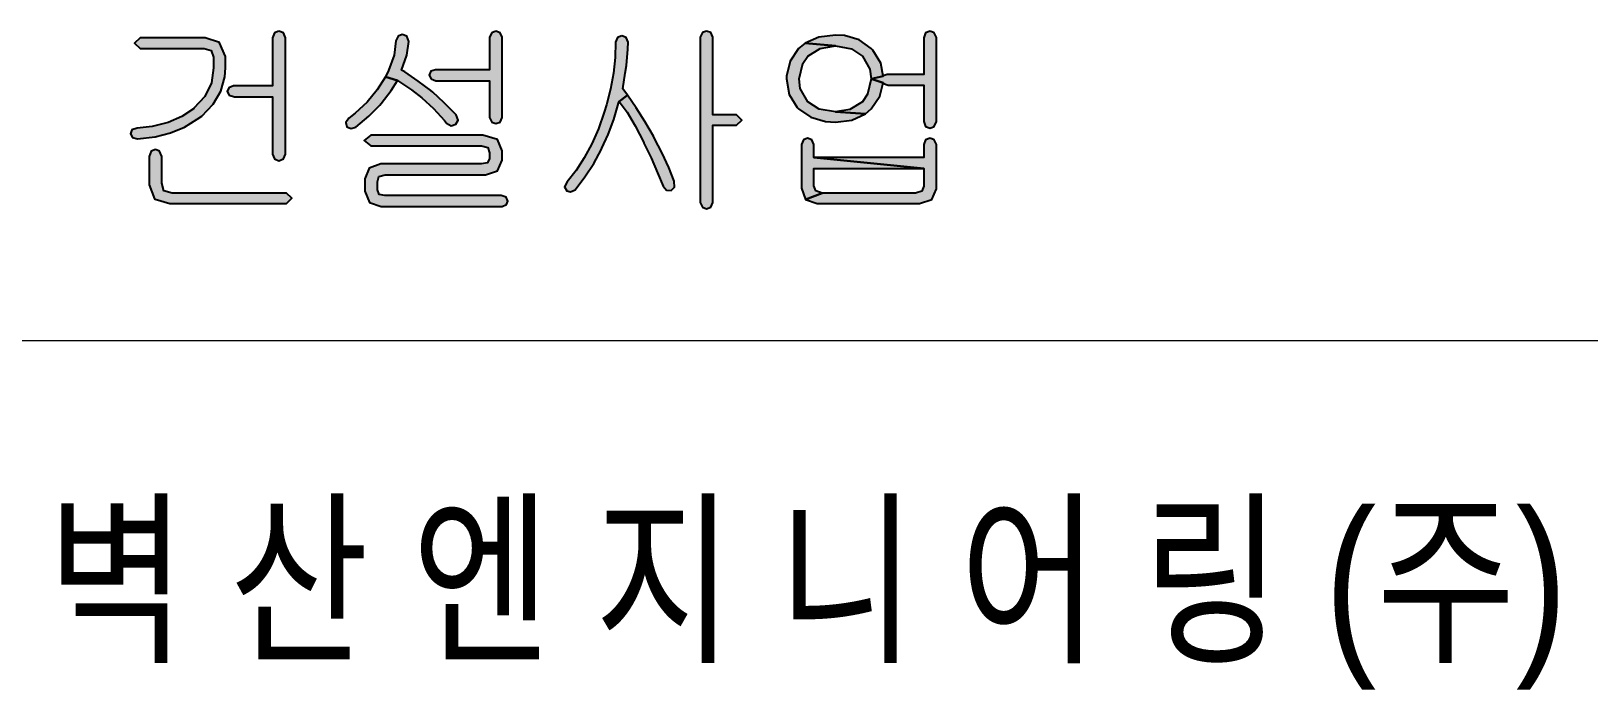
# Model space of a CAD drawing. Header units: inches. Extents: x 1019 to 1860, y -6 to 588.
# Drawn here: x 1779.71 to 1820.06, y 94.7 to 111.73 of the extents above; entities that cross this region are included whole.
import ezdxf

# ---------------------------------------------------------------- set-up
doc = ezdxf.new("R2010")
doc.units = ezdxf.units.IN
doc.header["$MEASUREMENT"] = 0
doc.layers.add('BG 0 -1', color=7, linetype='Continuous')
doc.layers.add('BG Default', color=7, linetype='Continuous')
doc.styles.add('Arial', font='arial.ttf')

msp = doc.modelspace()

# ---------------------------------------------------------------- hatches: boundary and pattern name
at = {"layer": 'BG Default', "linetype": 'Continuous'}
for points in [[(1784.185, 111.562), (1782.541, 111.562), (1782.387, 111.426), (1782.541, 111.29), (1784.194, 111.29), (1784.376, 111.235), (1784.439, 111.062), (1784.439, 110.79), (1784.385, 110.399), (1784.212, 110.045), (1783.931, 109.746), (1783.922, 109.727), (1783.613, 109.528), (1783.259, 109.373), (1782.85, 109.273), (1782.459, 109.228), (1782.323, 109.182), (1782.287, 109.082), (1782.341, 108.983), (1782.468, 108.946), (1782.923, 109.001), (1783.322, 109.101), (1783.686, 109.255), (1784.012, 109.455), (1784.131, 109.537), (1784.43, 109.845), (1784.63, 110.181), (1784.73, 110.554), (1784.748, 110.79), (1784.748, 111.081), (1784.594, 111.435), (1784.594, 111.444), (1784.221, 111.562)], [(1786.129, 111.735), (1786.02, 111.689), (1785.965, 111.562), (1785.965, 110.318), (1784.957, 110.318), (1784.83, 110.272), (1784.794, 110.172), (1784.839, 110.082), (1784.984, 110.036), (1785.965, 110.036), (1785.965, 108.556), (1786.02, 108.429), (1786.129, 108.383), (1786.247, 108.429), (1786.301, 108.556), (1786.301, 111.562), (1786.247, 111.689)], [(1791.751, 111.735), (1791.642, 111.689), (1791.587, 111.58), (1791.587, 110.736), (1790.189, 110.736), (1790.062, 110.699), (1790.025, 110.599), (1790.071, 110.499), (1790.198, 110.454), (1791.587, 110.454), (1791.587, 109.5), (1791.642, 109.382), (1791.751, 109.346), (1791.86, 109.382), (1791.914, 109.5), (1791.914, 111.58), (1791.86, 111.689)], [(1795.012, 111.617), (1794.903, 111.571), (1794.848, 111.453), (1794.839, 111.053), (1794.794, 110.645), (1794.721, 110.236), (1794.612, 109.827), (1794.557, 109.637), (1794.412, 109.21), (1794.24, 108.819), (1794.04, 108.456), (1793.831, 108.129), (1793.595, 107.838), (1793.531, 107.711), (1793.586, 107.602), (1793.686, 107.575), (1793.804, 107.629), (1794.058, 107.965), (1794.285, 108.31), (1794.476, 108.665), (1794.494, 108.71), (1794.657, 109.064), (1794.803, 109.446), (1794.93, 109.873), (1794.948, 109.918), (1795.157, 110.082), (1795.039, 110.245), (1795.102, 110.645), (1795.13, 110.845), (1795.166, 111.271), (1795.175, 111.453), (1795.121, 111.571)], [(1797.21, 111.735), (1797.101, 111.698), (1797.046, 111.58), (1797.046, 107.302), (1797.101, 107.184), (1797.21, 107.139), (1797.319, 107.184), (1797.373, 107.302), (1797.373, 109.3), (1797.982, 109.3), (1798.118, 109.437), (1797.982, 109.573), (1797.373, 109.573), (1797.373, 111.58), (1797.319, 111.698)], [(1802.995, 111.735), (1802.877, 111.689), (1802.832, 111.562), (1802.832, 110.617), (1801.887, 110.617), (1801.778, 110.581), (1801.778, 110.572), (1801.469, 110.499), (1801.778, 110.399), (1801.787, 110.381), (1801.914, 110.336), (1802.832, 110.336), (1802.832, 109.4), (1802.877, 109.273), (1802.995, 109.228), (1803.104, 109.273), (1803.159, 109.4), (1803.159, 111.571), (1803.104, 111.689)], [(1791.415, 109.046), (1788.508, 109.046), (1788.336, 108.91), (1788.508, 108.765), (1791.379, 108.765), (1791.542, 108.728), (1791.587, 108.592), (1791.587, 108.438), (1791.533, 108.329), (1791.379, 108.301), (1788.772, 108.301), (1788.472, 108.192), (1788.354, 107.911), (1788.354, 107.593), (1788.481, 107.302), (1788.781, 107.202), (1791.914, 107.202), (1792.023, 107.248), (1792.06, 107.339), (1792.014, 107.439), (1791.887, 107.484), (1788.872, 107.484), (1788.726, 107.511), (1788.681, 107.629), (1788.681, 107.838), (1788.717, 107.974), (1788.881, 108.02), (1791.478, 108.02), (1791.796, 108.12), (1791.914, 108.401), (1791.914, 108.637), (1791.796, 108.937)], [(1802.995, 108.964), (1802.877, 108.928), (1802.832, 108.801), (1802.832, 108.465), (1799.989, 108.465), (1802.832, 108.183), (1802.832, 107.729), (1802.786, 107.593), (1802.623, 107.548), (1800.198, 107.548), (1799.771, 107.384), (1800.071, 107.275), (1802.723, 107.275), (1803.041, 107.384), (1803.159, 107.656), (1803.159, 108.801), (1803.104, 108.928)], [(1782.932, 108.674), (1782.823, 108.628), (1782.768, 108.492), (1782.768, 107.756), (1782.913, 107.402), (1782.923, 107.393), (1783.304, 107.275), (1783.313, 107.275), (1786.329, 107.275), (1786.465, 107.411), (1786.329, 107.548), (1783.368, 107.548), (1783.15, 107.602), (1783.095, 107.802), (1783.095, 108.492), (1783.041, 108.628)]]:
    msp.add_hatch(color=3, dxfattribs=at).paths.add_polyline_path(points)
at = {"layer": 'BG Default', "linetype": 'ByBlock'}
for points in [[(1789.199, 110.463), (1789.562, 110.218), (1789.834, 110.009), (1790.134, 109.736), (1790.416, 109.428), (1790.47, 109.355), (1790.597, 109.282), (1790.715, 109.328), (1790.77, 109.437), (1790.725, 109.573), (1790.407, 109.891), (1790.116, 110.154), (1790.062, 110.2), (1789.735, 110.445), (1789.389, 110.681), (1789.308, 110.726), (1789.444, 111.117), (1789.498, 111.471), (1789.444, 111.607), (1789.326, 111.653), (1789.217, 111.607), (1789.162, 111.489), (1789.117, 111.117), (1788.972, 110.717), (1788.89, 110.554)], [(1799.762, 111.426), (1799.589, 111.29), (1799.371, 110.963), (1799.28, 110.572), (1799.28, 110.499), (1799.344, 110.1), (1799.553, 109.764), (1799.589, 109.727), (1799.907, 109.509), (1800.289, 109.4), (1800.543, 109.382), (1800.97, 109.437), (1801.324, 109.6), (1800.543, 109.646), (1800.125, 109.718), (1799.834, 109.909), (1799.635, 110.254), (1799.607, 110.499), (1799.698, 110.899), (1799.834, 111.09), (1800.152, 111.29), (1800.543, 111.353)], [(1801.778, 110.572), (1801.724, 110.908), (1801.515, 111.244), (1801.469, 111.29), (1801.161, 111.508), (1800.779, 111.626), (1800.543, 111.635), (1800.116, 111.58), (1799.762, 111.426), (1800.543, 111.353), (1800.961, 111.28), (1801.242, 111.09), (1801.433, 110.754), (1801.469, 110.499)], [(1788.89, 110.554), (1788.672, 110.218), (1788.418, 109.9), (1788.109, 109.618), (1787.945, 109.482), (1787.864, 109.373), (1787.891, 109.264), (1787.991, 109.219), (1788.127, 109.255), (1788.463, 109.537), (1788.745, 109.818), (1788.781, 109.864), (1789.035, 110.2), (1789.199, 110.463)], [(1801.324, 109.6), (1801.469, 109.727), (1801.696, 110.054), (1801.778, 110.399), (1801.469, 110.499), (1801.379, 110.109), (1801.242, 109.909), (1800.915, 109.709), (1800.543, 109.646)], [(1801.469, 110.499), (1801.379, 110.109), (1801.242, 109.909), (1800.915, 109.709), (1800.543, 109.646), (1801.324, 109.6), (1801.469, 109.727), (1801.696, 110.054), (1801.778, 110.399)], [(1794.948, 109.918), (1795.148, 109.637), (1795.357, 109.282), (1795.584, 108.855), (1795.584, 108.837), (1795.775, 108.456), (1795.938, 108.074), (1796.083, 107.729), (1796.174, 107.62), (1796.292, 107.611), (1796.374, 107.702), (1796.365, 107.856), (1796.229, 108.211), (1796.056, 108.583), (1795.847, 108.973), (1795.829, 109.019), (1795.611, 109.4), (1795.384, 109.755), (1795.157, 110.082)], [(1802.832, 108.183), (1799.989, 108.465), (1799.989, 108.801), (1799.934, 108.928), (1799.825, 108.964), (1799.716, 108.928), (1799.662, 108.801), (1799.662, 107.675), (1799.771, 107.384), (1800.198, 107.548), (1800.034, 107.602), (1799.989, 107.738), (1799.989, 108.183)]]:
    msp.add_hatch(color=3, dxfattribs=at).paths.add_polyline_path(points)

# ---------------------------------------------------------------- linework, layer by layer
at = {"layer": 'BG 0 -1', "color": 7, "linetype": 'Continuous', "lineweight": 9}
msp.add_line((1685.763, 103.73), (1835.03, 103.73), dxfattribs=at)
at = {"layer": 'BG 0 -1', "color": 3, "linetype": 'Continuous', "lineweight": 25}
for points in [[(1789.326, 111.653), (1789.217, 111.607), (1789.162, 111.489), (1789.117, 111.117), (1788.972, 110.717), (1788.89, 110.554), (1789.199, 110.463), (1789.562, 110.218), (1789.834, 110.009), (1790.134, 109.736), (1790.416, 109.428), (1790.47, 109.355), (1790.597, 109.282), (1790.715, 109.328), (1790.77, 109.437), (1790.725, 109.573), (1790.407, 109.891), (1790.116, 110.154), (1790.062, 110.2), (1789.735, 110.445), (1789.389, 110.681), (1789.308, 110.726), (1789.444, 111.117), (1789.498, 111.471), (1789.444, 111.607)], [(1799.762, 111.426), (1799.589, 111.29), (1799.371, 110.963), (1799.28, 110.572), (1799.28, 110.499), (1799.344, 110.1), (1799.553, 109.764), (1799.589, 109.727), (1799.907, 109.509), (1800.289, 109.4), (1800.543, 109.382), (1800.97, 109.437), (1801.324, 109.6), (1800.543, 109.646), (1800.125, 109.718), (1799.834, 109.909), (1799.635, 110.254), (1799.607, 110.499), (1799.698, 110.899), (1799.834, 111.09), (1800.152, 111.29), (1800.543, 111.353)], [(1800.543, 111.635), (1800.116, 111.58), (1799.762, 111.426), (1800.543, 111.353), (1800.961, 111.28), (1801.242, 111.09), (1801.433, 110.754), (1801.469, 110.499), (1801.778, 110.572), (1801.724, 110.908), (1801.515, 111.244), (1801.469, 111.29), (1801.161, 111.508), (1800.779, 111.626)], [(1788.89, 110.554), (1788.672, 110.218), (1788.418, 109.9), (1788.109, 109.618), (1787.945, 109.482), (1787.864, 109.373), (1787.891, 109.264), (1787.991, 109.219), (1788.127, 109.255), (1788.463, 109.537), (1788.745, 109.818), (1788.781, 109.864), (1789.035, 110.2), (1789.199, 110.463)], [(1801.469, 110.499), (1801.379, 110.109), (1801.242, 109.909), (1800.915, 109.709), (1800.543, 109.646), (1801.324, 109.6), (1801.469, 109.727), (1801.696, 110.054), (1801.778, 110.399)], [(1795.157, 110.082), (1794.948, 109.918), (1795.148, 109.637), (1795.357, 109.282), (1795.584, 108.855), (1795.584, 108.837), (1795.775, 108.456), (1795.938, 108.074), (1796.083, 107.729), (1796.174, 107.62), (1796.292, 107.611), (1796.374, 107.702), (1796.365, 107.856), (1796.229, 108.211), (1796.056, 108.583), (1795.847, 108.973), (1795.829, 109.019), (1795.611, 109.4), (1795.384, 109.755)], [(1799.825, 108.964), (1799.716, 108.928), (1799.662, 108.801), (1799.662, 107.675), (1799.771, 107.384), (1800.198, 107.548), (1800.034, 107.602), (1799.989, 107.738), (1799.989, 108.183), (1802.832, 108.183), (1799.989, 108.465), (1799.989, 108.801), (1799.934, 108.928)]]:
    msp.add_lwpolyline(points, close=True, dxfattribs=at)
at = {"layer": 'BG Default', "color": 3, "linetype": 'Continuous', "lineweight": 25}
for points in [[(1784.185, 111.562), (1782.541, 111.562), (1782.387, 111.426), (1782.541, 111.29), (1784.194, 111.29), (1784.376, 111.235), (1784.439, 111.062), (1784.439, 110.79), (1784.385, 110.399), (1784.212, 110.045), (1783.931, 109.746), (1783.922, 109.727), (1783.613, 109.528), (1783.259, 109.373), (1782.85, 109.273), (1782.459, 109.228), (1782.323, 109.182), (1782.287, 109.082), (1782.341, 108.983), (1782.468, 108.946), (1782.923, 109.001), (1783.322, 109.101), (1783.686, 109.255), (1784.012, 109.455), (1784.131, 109.537), (1784.43, 109.845), (1784.63, 110.181), (1784.73, 110.554), (1784.748, 110.79), (1784.748, 111.081), (1784.594, 111.435), (1784.594, 111.444), (1784.221, 111.562)], [(1786.129, 111.735), (1786.02, 111.689), (1785.965, 111.562), (1785.965, 110.318), (1784.957, 110.318), (1784.83, 110.272), (1784.794, 110.172), (1784.839, 110.082), (1784.984, 110.036), (1785.965, 110.036), (1785.965, 108.556), (1786.02, 108.429), (1786.129, 108.383), (1786.247, 108.429), (1786.301, 108.556), (1786.301, 111.562), (1786.247, 111.689)], [(1791.751, 111.735), (1791.642, 111.689), (1791.587, 111.58), (1791.587, 110.736), (1790.189, 110.736), (1790.062, 110.699), (1790.025, 110.599), (1790.071, 110.499), (1790.198, 110.454), (1791.587, 110.454), (1791.587, 109.5), (1791.642, 109.382), (1791.751, 109.346), (1791.86, 109.382), (1791.914, 109.5), (1791.914, 111.58), (1791.86, 111.689)], [(1795.012, 111.617), (1794.903, 111.571), (1794.848, 111.453), (1794.839, 111.053), (1794.794, 110.645), (1794.721, 110.236), (1794.612, 109.827), (1794.557, 109.637), (1794.412, 109.21), (1794.24, 108.819), (1794.04, 108.456), (1793.831, 108.129), (1793.595, 107.838), (1793.531, 107.711), (1793.586, 107.602), (1793.686, 107.575), (1793.804, 107.629), (1794.058, 107.965), (1794.285, 108.31), (1794.476, 108.665), (1794.494, 108.71), (1794.657, 109.064), (1794.803, 109.446), (1794.93, 109.873), (1794.948, 109.918), (1795.157, 110.082), (1795.039, 110.245), (1795.102, 110.645), (1795.13, 110.845), (1795.166, 111.271), (1795.175, 111.453), (1795.121, 111.571)], [(1797.21, 111.735), (1797.101, 111.698), (1797.046, 111.58), (1797.046, 107.302), (1797.101, 107.184), (1797.21, 107.139), (1797.319, 107.184), (1797.373, 107.302), (1797.373, 109.3), (1797.982, 109.3), (1798.118, 109.437), (1797.982, 109.573), (1797.373, 109.573), (1797.373, 111.58), (1797.319, 111.698)], [(1802.995, 111.735), (1802.877, 111.689), (1802.832, 111.562), (1802.832, 110.617), (1801.887, 110.617), (1801.778, 110.581), (1801.778, 110.572), (1801.469, 110.499), (1801.778, 110.399), (1801.787, 110.381), (1801.914, 110.336), (1802.832, 110.336), (1802.832, 109.4), (1802.877, 109.273), (1802.995, 109.228), (1803.104, 109.273), (1803.159, 109.4), (1803.159, 111.571), (1803.104, 111.689)], [(1791.415, 109.046), (1788.508, 109.046), (1788.336, 108.91), (1788.508, 108.765), (1791.379, 108.765), (1791.542, 108.728), (1791.587, 108.592), (1791.587, 108.438), (1791.533, 108.329), (1791.379, 108.301), (1788.772, 108.301), (1788.472, 108.192), (1788.354, 107.911), (1788.354, 107.593), (1788.481, 107.302), (1788.781, 107.202), (1791.914, 107.202), (1792.023, 107.248), (1792.06, 107.339), (1792.014, 107.439), (1791.887, 107.484), (1788.872, 107.484), (1788.726, 107.511), (1788.681, 107.629), (1788.681, 107.838), (1788.717, 107.974), (1788.881, 108.02), (1791.478, 108.02), (1791.796, 108.12), (1791.914, 108.401), (1791.914, 108.637), (1791.796, 108.937)], [(1802.995, 108.964), (1802.877, 108.928), (1802.832, 108.801), (1802.832, 108.465), (1799.989, 108.465), (1802.832, 108.183), (1802.832, 107.729), (1802.786, 107.593), (1802.623, 107.548), (1800.198, 107.548), (1799.771, 107.384), (1800.071, 107.275), (1802.723, 107.275), (1803.041, 107.384), (1803.159, 107.656), (1803.159, 108.801), (1803.104, 108.928)], [(1782.932, 108.674), (1782.823, 108.628), (1782.768, 108.492), (1782.768, 107.756), (1782.913, 107.402), (1782.923, 107.393), (1783.304, 107.275), (1783.313, 107.275), (1786.329, 107.275), (1786.465, 107.411), (1786.329, 107.548), (1783.368, 107.548), (1783.15, 107.602), (1783.095, 107.802), (1783.095, 108.492), (1783.041, 108.628)]]:
    msp.add_lwpolyline(points, close=True, dxfattribs=at)
at = {"layer": 'BG Default', "color": 7, "linetype": 'Continuous', "lineweight": 0}
for points in [[(1789.199, 110.463), (1789.562, 110.218), (1789.834, 110.009), (1790.134, 109.736), (1790.416, 109.428), (1790.47, 109.355), (1790.597, 109.282), (1790.715, 109.328), (1790.77, 109.437), (1790.725, 109.573), (1790.407, 109.891), (1790.116, 110.154), (1790.062, 110.2), (1789.735, 110.445), (1789.389, 110.681), (1789.308, 110.726), (1789.444, 111.117), (1789.498, 111.471), (1789.444, 111.607), (1789.326, 111.653), (1789.217, 111.607), (1789.162, 111.489), (1789.117, 111.117), (1788.972, 110.717), (1788.89, 110.554)], [(1799.762, 111.426), (1799.589, 111.29), (1799.371, 110.963), (1799.28, 110.572), (1799.28, 110.499), (1799.344, 110.1), (1799.553, 109.764), (1799.589, 109.727), (1799.907, 109.509), (1800.289, 109.4), (1800.543, 109.382), (1800.97, 109.437), (1801.324, 109.6), (1800.543, 109.646), (1800.125, 109.718), (1799.834, 109.909), (1799.635, 110.254), (1799.607, 110.499), (1799.698, 110.899), (1799.834, 111.09), (1800.152, 111.29), (1800.543, 111.353)], [(1801.778, 110.572), (1801.724, 110.908), (1801.515, 111.244), (1801.469, 111.29), (1801.161, 111.508), (1800.779, 111.626), (1800.543, 111.635), (1800.116, 111.58), (1799.762, 111.426), (1800.543, 111.353), (1800.961, 111.28), (1801.242, 111.09), (1801.433, 110.754), (1801.469, 110.499)], [(1788.89, 110.554), (1788.672, 110.218), (1788.418, 109.9), (1788.109, 109.618), (1787.945, 109.482), (1787.864, 109.373), (1787.891, 109.264), (1787.991, 109.219), (1788.127, 109.255), (1788.463, 109.537), (1788.745, 109.818), (1788.781, 109.864), (1789.035, 110.2), (1789.199, 110.463)], [(1801.324, 109.6), (1801.469, 109.727), (1801.696, 110.054), (1801.778, 110.399), (1801.469, 110.499), (1801.379, 110.109), (1801.242, 109.909), (1800.915, 109.709), (1800.543, 109.646)], [(1801.469, 110.499), (1801.379, 110.109), (1801.242, 109.909), (1800.915, 109.709), (1800.543, 109.646), (1801.324, 109.6), (1801.469, 109.727), (1801.696, 110.054), (1801.778, 110.399)], [(1794.948, 109.918), (1795.148, 109.637), (1795.357, 109.282), (1795.584, 108.855), (1795.584, 108.837), (1795.775, 108.456), (1795.938, 108.074), (1796.083, 107.729), (1796.174, 107.62), (1796.292, 107.611), (1796.374, 107.702), (1796.365, 107.856), (1796.229, 108.211), (1796.056, 108.583), (1795.847, 108.973), (1795.829, 109.019), (1795.611, 109.4), (1795.384, 109.755), (1795.157, 110.082)], [(1802.832, 108.183), (1799.989, 108.465), (1799.989, 108.801), (1799.934, 108.928), (1799.825, 108.964), (1799.716, 108.928), (1799.662, 108.801), (1799.662, 107.675), (1799.771, 107.384), (1800.198, 107.548), (1800.034, 107.602), (1799.989, 107.738), (1799.989, 108.183)]]:
    msp.add_lwpolyline(points, close=True, dxfattribs=at)

# ---------------------------------------------------------------- texts
at = {"layer": 'BG 0 -1', "color": 7, "style": 'Arial', "width": 0.808848}
msp.add_text('벽 산 엔 지 니 어 링 (주)', height=3.5574, dxfattribs=at).set_placement((1780.124, 95.767))

doc.saveas('drawing.dxf')
